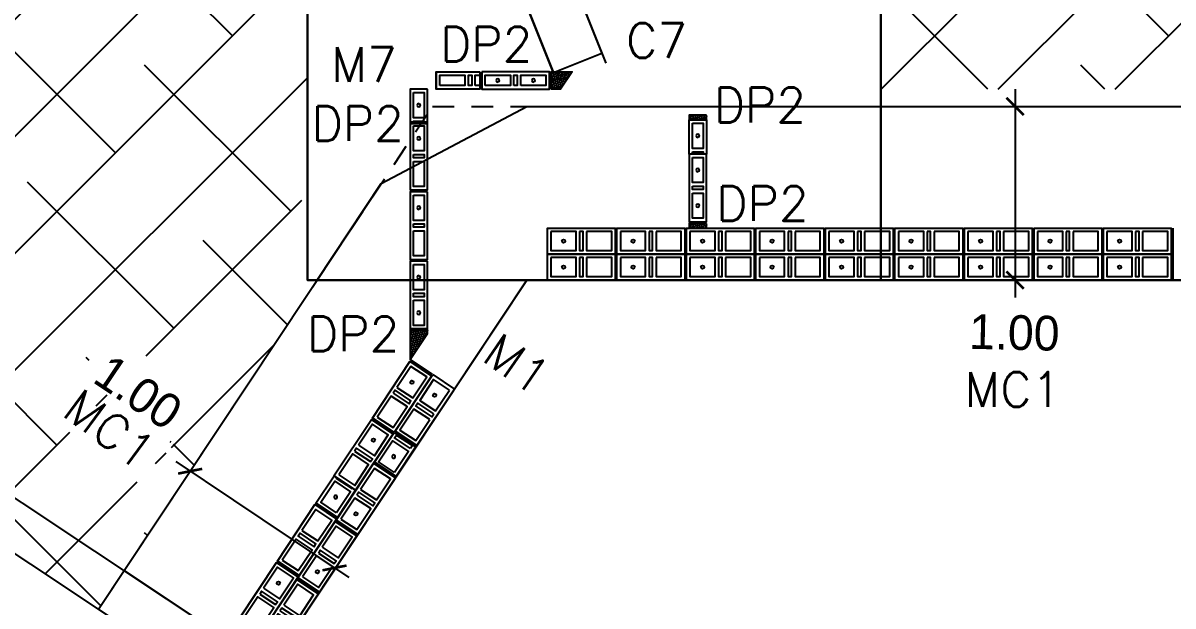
# Model space of a CAD drawing. Header units: metres. Extents: x -33.7 to 12.8, y -17.6 to 9.1.
# Drawn here: x -12.99 to -6.37, y -5.64 to -2.28 of the extents above; entities that cross this region are included whole.
import ezdxf
from ezdxf.enums import TextEntityAlignment as Align
from ezdxf.xclip import XClip

# ---------------------------------------------------------------- set-up
doc = ezdxf.new("R2010")
doc.units = ezdxf.units.M
doc.header["$XCLIPFRAME"] = 2
doc.linetypes.add('HIDDEN', pattern=[0.375, 0.25, -0.125])
for name, color, linetype in [('BLOCK251', 1, 'Continuous'), ('BLOKS 008', 8, 'Continuous'), ('CIMIENTO 004', 4, 'Continuous'), ('COTAS', 1, 'Continuous'), ('CUANT-MC1-NETO', 1, 'Continuous'), ('CUANT-SA', 3, 'Continuous'), ('CUANT-TRASLAPE-ZAPATA', 8, 'Continuous'), ('CUANT-ZAPATAS', 5, 'Continuous'), ('hatch', 8, 'Continuous'), ('S-contrapiso 001', 1, 'Continuous'), ('S-cotas 001', 1, 'Continuous'), ('S-solera de amarre 003', 3, 'Continuous'), ('S-text 003', 3, 'Continuous'), ('TEX5', 4, 'Continuous'), ('ZAPATA', 6, 'Continuous')]:
    doc.layers.add(name, color=color, linetype=linetype)
doc.styles.add('ROMANS', font='romans')
doc.styles.add('ROTULOS', font='GOTHIC.TTF')
doc.dimstyles.new('DIM_100_2', dxfattribs={"dimtxt": 0.2, "dimasz": 0.1, "dimexe": 0.1, "dimexo": 0.1, "dimgap": 0.15, "dimtad": 1, "dimtxsty": 'ROTULOS', "dimblk": 'ARCHTICK', "dimcen": 0.1, "dimdle": 0.1, "dimclrd": 256, "dimclre": 256, "dimclrt": 1, "dimaunit": 1, "dimadec": 3, "dimazin": 3, "dimtfac": 1, "dimtix": 1, "dimtmove": 2, "dimatfit": 0, "dimldrblk": 'FLECHA', "dimfxl": 0.25, "dimtvp": 1, "dimlwd": -1, "dimlwe": -1})

# ---------------------------------------------------------------- blocks, each defined once
blk = doc.blocks.new('*U109')
for points in [[(-0.075, 0.4), (0.075, 0.4), (0.075, 0.01), (-0.075, 0.01)], [(0.055, 0.38), (-0.055, 0.38), (-0.055, 0.235), (0.055, 0.235)], [(0.055, 0.215), (-0.055, 0.215), (-0.055, 0.195), (0.055, 0.195)], [(0.055, 0.175), (-0.055, 0.175), (-0.055, 0.03), (0.055, 0.03)]]:
    blk.add_lwpolyline(points, close=True)
at = {"color": 251}
blk.add_lwpolyline([(-0.075, 0), (0.075, 0)], dxfattribs=at)
at = {"color": 3}
blk.add_circle((0, 0.3075), 0.00953, dxfattribs=at)
blk = doc.blocks.new('*U110')
for points in [[(-0.075, 0.4), (0.075, 0.4), (0.075, 0.01), (-0.075, 0.01)], [(0.055, 0.38), (-0.055, 0.38), (-0.055, 0.235), (0.055, 0.235)], [(0.055, 0.215), (-0.055, 0.215), (-0.055, 0.195), (0.055, 0.195)], [(0.055, 0.175), (-0.055, 0.175), (-0.055, 0.03), (0.055, 0.03)]]:
    blk.add_lwpolyline(points, close=True)
at = {"color": 251}
blk.add_lwpolyline([(-0.075, 0), (0.075, 0)], dxfattribs=at)
at = {"color": 3}
blk.add_circle((0, 0.3075), 0.00953, dxfattribs=at)
blk = doc.blocks.new('*U111')
for points in [[(-0.075, 0.4), (0.075, 0.4), (0.075, 0.01), (-0.075, 0.01)], [(0.055, 0.38), (-0.055, 0.38), (-0.055, 0.235), (0.055, 0.235)], [(0.055, 0.215), (-0.055, 0.215), (-0.055, 0.195), (0.055, 0.195)], [(0.055, 0.175), (-0.055, 0.175), (-0.055, 0.03), (0.055, 0.03)]]:
    blk.add_lwpolyline(points, close=True)
at = {"color": 251}
blk.add_lwpolyline([(-0.075, 0), (0.075, 0)], dxfattribs=at)
at = {"color": 3}
blk.add_circle((0, 0.3075), 0.00953, dxfattribs=at)
blk = doc.blocks.new('*U112')
for points in [[(-0.075, 0.4), (0.075, 0.4), (0.075, 0.01), (-0.075, 0.01)], [(0.055, 0.38), (-0.055, 0.38), (-0.055, 0.235), (0.055, 0.235)], [(0.055, 0.215), (-0.055, 0.215), (-0.055, 0.195), (0.055, 0.195)], [(0.055, 0.175), (-0.055, 0.175), (-0.055, 0.03), (0.055, 0.03)]]:
    blk.add_lwpolyline(points, close=True)
at = {"color": 251}
blk.add_lwpolyline([(-0.075, 0), (0.075, 0)], dxfattribs=at)
at = {"color": 3}
blk.add_circle((0, 0.3075), 0.00953, dxfattribs=at)
blk = doc.blocks.new('*U113')
for points in [[(-0.075, 0.4), (0.075, 0.4), (0.075, 0.01), (-0.075, 0.01)], [(0.055, 0.38), (-0.055, 0.38), (-0.055, 0.235), (0.055, 0.235)], [(0.055, 0.215), (-0.055, 0.215), (-0.055, 0.195), (0.055, 0.195)], [(0.055, 0.175), (-0.055, 0.175), (-0.055, 0.03), (0.055, 0.03)]]:
    blk.add_lwpolyline(points, close=True)
at = {"color": 251}
blk.add_lwpolyline([(-0.075, 0), (0.075, 0)], dxfattribs=at)
at = {"color": 3}
blk.add_circle((0, 0.3075), 0.00953, dxfattribs=at)
blk = doc.blocks.new('*U114')
for points in [[(-0.075, 0.4), (0.075, 0.4), (0.075, 0.01), (-0.075, 0.01)], [(0.055, 0.38), (-0.055, 0.38), (-0.055, 0.235), (0.055, 0.235)], [(0.055, 0.215), (-0.055, 0.215), (-0.055, 0.195), (0.055, 0.195)], [(0.055, 0.175), (-0.055, 0.175), (-0.055, 0.03), (0.055, 0.03)]]:
    blk.add_lwpolyline(points, close=True)
at = {"color": 251}
blk.add_lwpolyline([(-0.075, 0), (0.075, 0)], dxfattribs=at)
at = {"color": 3}
blk.add_circle((0, 0.3075), 0.00953, dxfattribs=at)
blk = doc.blocks.new('*U115')
for points in [[(-0.075, 0.4), (0.075, 0.4), (0.075, 0.01), (-0.075, 0.01)], [(0.055, 0.38), (-0.055, 0.38), (-0.055, 0.235), (0.055, 0.235)], [(0.055, 0.215), (-0.055, 0.215), (-0.055, 0.195), (0.055, 0.195)], [(0.055, 0.175), (-0.055, 0.175), (-0.055, 0.03), (0.055, 0.03)]]:
    blk.add_lwpolyline(points, close=True)
at = {"color": 251}
blk.add_lwpolyline([(-0.075, 0), (0.075, 0)], dxfattribs=at)
at = {"color": 3}
blk.add_circle((0, 0.3075), 0.00953, dxfattribs=at)
blk = doc.blocks.new('*U116')
for points in [[(-0.075, 0.4), (0.075, 0.4), (0.075, 0.01), (-0.075, 0.01)], [(0.055, 0.38), (-0.055, 0.38), (-0.055, 0.235), (0.055, 0.235)], [(0.055, 0.215), (-0.055, 0.215), (-0.055, 0.195), (0.055, 0.195)], [(0.055, 0.175), (-0.055, 0.175), (-0.055, 0.03), (0.055, 0.03)]]:
    blk.add_lwpolyline(points, close=True)
at = {"color": 251}
blk.add_lwpolyline([(-0.075, 0), (0.075, 0)], dxfattribs=at)
at = {"color": 3}
blk.add_circle((0, 0.3075), 0.00953, dxfattribs=at)
blk = doc.blocks.new('*U117')
for points in [[(-0.075, 0.4), (0.075, 0.4), (0.075, 0.01), (-0.075, 0.01)], [(0.055, 0.38), (-0.055, 0.38), (-0.055, 0.235), (0.055, 0.235)], [(0.055, 0.215), (-0.055, 0.215), (-0.055, 0.195), (0.055, 0.195)], [(0.055, 0.175), (-0.055, 0.175), (-0.055, 0.03), (0.055, 0.03)]]:
    blk.add_lwpolyline(points, close=True)
at = {"color": 251}
blk.add_lwpolyline([(-0.075, 0), (0.075, 0)], dxfattribs=at)
at = {"color": 3}
blk.add_circle((0, 0.3075), 0.00953, dxfattribs=at)
blk = doc.blocks.new('*U106')
for points in [[(-0.075, 0.4), (0.075, 0.4), (0.075, 0.01), (-0.075, 0.01)], [(0.055, 0.38), (-0.055, 0.38), (-0.055, 0.235), (0.055, 0.235)], [(0.055, 0.215), (-0.055, 0.215), (-0.055, 0.195), (0.055, 0.195)], [(0.055, 0.175), (-0.055, 0.175), (-0.055, 0.03), (0.055, 0.03)]]:
    blk.add_lwpolyline(points, close=True)
at = {"color": 251}
blk.add_lwpolyline([(-0.075, 0), (0.075, 0)], dxfattribs=at)
at = {"color": 3}
blk.add_circle((0, 0.3075), 0.00953, dxfattribs=at)
blk = doc.blocks.new('*U105')
for points in [[(-0.075, 0.4), (0.075, 0.4), (0.075, 0.01), (-0.075, 0.01)], [(0.055, 0.38), (-0.055, 0.38), (-0.055, 0.235), (0.055, 0.235)], [(0.055, 0.215), (-0.055, 0.215), (-0.055, 0.195), (0.055, 0.195)], [(0.055, 0.175), (-0.055, 0.175), (-0.055, 0.03), (0.055, 0.03)]]:
    blk.add_lwpolyline(points, close=True)
at = {"color": 251}
blk.add_lwpolyline([(-0.075, 0), (0.075, 0)], dxfattribs=at)
at = {"color": 3}
blk.add_circle((0, 0.3075), 0.00953, dxfattribs=at)
blk = doc.blocks.new('*U375')
for points in [[(-0.075, 0.4), (0.075, 0.4), (0.075, 0.01), (-0.075, 0.01)], [(0.055, 0.38), (-0.055, 0.38), (-0.055, 0.235), (0.055, 0.235)], [(0.055, 0.215), (-0.055, 0.215), (-0.055, 0.195), (0.055, 0.195)], [(0.055, 0.175), (-0.055, 0.175), (-0.055, 0.03), (0.055, 0.03)]]:
    blk.add_lwpolyline(points, close=True)
at = {"color": 251}
blk.add_lwpolyline([(-0.075, 0), (0.075, 0)], dxfattribs=at)
at = {"color": 3}
blk.add_circle((0, 0.3075), 0.00953, dxfattribs=at)
blk = doc.blocks.new('*U371')
for points in [[(-0.075, 0.4), (0.075, 0.4), (0.075, 0.01), (-0.075, 0.01)], [(0.055, 0.38), (-0.055, 0.38), (-0.055, 0.235), (0.055, 0.235)], [(0.055, 0.215), (-0.055, 0.215), (-0.055, 0.195), (0.055, 0.195)], [(0.055, 0.175), (-0.055, 0.175), (-0.055, 0.03), (0.055, 0.03)]]:
    blk.add_lwpolyline(points, close=True)
at = {"color": 251}
blk.add_lwpolyline([(-0.075, 0), (0.075, 0)], dxfattribs=at)
at = {"color": 3}
blk.add_circle((0, 0.1025), 0.00953, dxfattribs=at)
blk = doc.blocks.new('*U518')
for points in [[(-0.075, 0.4), (0.075, 0.4), (0.075, 0.01), (-0.075, 0.01)], [(0.055, 0.38), (-0.055, 0.38), (-0.055, 0.235), (0.055, 0.235)], [(0.055, 0.38), (-0.055, 0.38), (-0.055, 0.235), (0.055, 0.235)], [(0.055, 0.215), (-0.055, 0.215), (-0.055, 0.195), (0.055, 0.195)], [(0.055, 0.175), (-0.055, 0.175), (-0.055, 0.03), (0.055, 0.03)]]:
    blk.add_lwpolyline(points, close=True)
blk.add_lwpolyline([(0.055, 0.21), (0.055, 0.215), (-0.055, 0.215), (-0.055, 0.21)])
at = {"color": 251}
blk.add_lwpolyline([(-0.075, 0), (0.075, 0)], dxfattribs=at)
blk = doc.blocks.new('*U374')
for points in [[(-0.075, 0.4), (0.075, 0.4), (0.075, 0.01), (-0.075, 0.01)], [(0.055, 0.38), (-0.055, 0.38), (-0.055, 0.235), (0.055, 0.235)], [(0.055, 0.215), (-0.055, 0.215), (-0.055, 0.195), (0.055, 0.195)], [(0.055, 0.175), (-0.055, 0.175), (-0.055, 0.03), (0.055, 0.03)]]:
    blk.add_lwpolyline(points, close=True)
at = {"color": 251}
blk.add_lwpolyline([(-0.075, 0), (0.075, 0)], dxfattribs=at)
at = {"color": 3}
blk.add_circle((0, 0.1025), 0.00953, dxfattribs=at)
blk = doc.blocks.new('*U515')
for points in [[(-0.075, 0.4), (0.075, 0.4), (0.075, 0.01), (-0.075, 0.01)], [(0.055, 0.38), (-0.055, 0.38), (-0.055, 0.235), (0.055, 0.235)], [(0.055, 0.215), (-0.055, 0.215), (-0.055, 0.195), (0.055, 0.195)], [(0.055, 0.175), (-0.055, 0.175), (-0.055, 0.03), (0.055, 0.03)]]:
    blk.add_lwpolyline(points, close=True)
at = {"color": 3}
blk.add_circle((0, 0.3075), 0.00953, dxfattribs=at)
blk = doc.blocks.new('*U394')
for points in [[(-0.05, 0.4), (0.05, 0.4), (0.05, 0.01), (-0.05, 0.01)], [(0.03, 0.38), (-0.03, 0.38), (-0.03, 0.235), (0.03, 0.235)], [(0.03, 0.215), (-0.03, 0.215), (-0.03, 0.195), (0.03, 0.195)], [(0.03, 0.175), (-0.03, 0.175), (-0.03, 0.03), (0.03, 0.03)]]:
    blk.add_lwpolyline(points, close=True)
at = {"color": 251}
blk.add_lwpolyline([(-0.05, 0), (0.05, 0)], dxfattribs=at)
at = {"color": 3}
for centre in [(0, 0.3075), (0, 0.1025)]:
    blk.add_circle(centre, 0.00953, dxfattribs=at)
blk = doc.blocks.new('*U395')
for points in [[(-0.05, 0.4), (0.05, 0.4), (0.05, 0.01), (-0.05, 0.01)], [(0.03, 0.38), (-0.03, 0.38), (-0.03, 0.235), (0.03, 0.235)], [(0.03, 0.215), (-0.03, 0.215), (-0.03, 0.195), (0.03, 0.195)], [(0.03, 0.175), (-0.03, 0.175), (-0.03, 0.03), (0.03, 0.03)]]:
    blk.add_lwpolyline(points, close=True)
at = {"color": 251}
blk.add_lwpolyline([(-0.05, 0), (0.05, 0)], dxfattribs=at)
at = {"color": 3}
blk.add_circle((0, 0.3075), 0.00953, dxfattribs=at)
blk = doc.blocks.new('*U396')
for points in [[(-0.05, 0.4), (0.05, 0.4), (0.05, 0.01), (-0.05, 0.01)], [(0.03, 0.38), (-0.03, 0.38), (-0.03, 0.235), (0.03, 0.235)], [(0.03, 0.215), (-0.03, 0.215), (-0.03, 0.195), (0.03, 0.195)], [(0.03, 0.175), (-0.03, 0.175), (-0.03, 0.03), (0.03, 0.03)]]:
    blk.add_lwpolyline(points, close=True)
at = {"color": 251}
blk.add_lwpolyline([(-0.05, 0), (0.05, 0)], dxfattribs=at)
at = {"color": 3}
blk.add_circle((0, 0.3075), 0.00953, dxfattribs=at)
blk = doc.blocks.new('*U397')
for points in [[(-0.05, 0.4), (0.05, 0.4), (0.05, 0.21), (-0.05, 0.21)], [(0.03, 0.38), (-0.03, 0.38), (-0.03, 0.235), (0.03, 0.235)]]:
    blk.add_lwpolyline(points, close=True)
at = {"color": 251}
blk.add_lwpolyline([(-0.05, 0.2), (0.05, 0.2)], dxfattribs=at)
blk.add_lwpolyline([(0.03, 0.21), (0.03, 0.215), (-0.03, 0.215), (-0.03, 0.21)])
at = {"color": 3}
blk.add_circle((0, 0.3075), 0.00953, dxfattribs=at)
blk = doc.blocks.new('*U398')
for points in [[(-0.05, 0.4), (0.05, 0.4), (0.05, 0.01), (-0.05, 0.01)], [(0.03, 0.38), (-0.03, 0.38), (-0.03, 0.235), (0.03, 0.235)], [(0.03, 0.215), (-0.03, 0.215), (-0.03, 0.195), (0.03, 0.195)], [(0.03, 0.175), (-0.03, 0.175), (-0.03, 0.03), (0.03, 0.03)]]:
    blk.add_lwpolyline(points, close=True)
at = {"color": 251}
blk.add_lwpolyline([(-0.05, 0), (0.05, 0)], dxfattribs=at)
at = {"color": 3}
for centre in [(0, 0.3075), (0, 0.1025)]:
    blk.add_circle(centre, 0.00953, dxfattribs=at)
blk = doc.blocks.new('*U399')
for points in [[(-0.05, 0.4), (0.05, 0.4), (0.05, 0.01), (-0.05, 0.01)], [(0.03, 0.38), (-0.03, 0.38), (-0.03, 0.235), (0.03, 0.235)], [(0.03, 0.38), (-0.03, 0.38), (-0.03, 0.235), (0.03, 0.235)], [(0.03, 0.215), (-0.03, 0.215), (-0.03, 0.195), (0.03, 0.195)], [(0.03, 0.175), (-0.03, 0.175), (-0.03, 0.03), (0.03, 0.03)]]:
    blk.add_lwpolyline(points, close=True)
blk.add_lwpolyline([(0.03, 0.21), (0.03, 0.215), (-0.03, 0.215), (-0.03, 0.21)])
at = {"color": 251}
blk.add_lwpolyline([(-0.05, 0), (0.05, 0)], dxfattribs=at)
blk = doc.blocks.new('*U400')
for points in [[(-0.05, 0.4), (0.05, 0.4), (0.05, 0.01), (-0.05, 0.01)], [(0.03, 0.38), (-0.03, 0.38), (-0.03, 0.235), (0.03, 0.235)], [(0.03, 0.215), (-0.03, 0.215), (-0.03, 0.195), (0.03, 0.195)], [(0.03, 0.175), (-0.03, 0.175), (-0.03, 0.03), (0.03, 0.03)]]:
    blk.add_lwpolyline(points, close=True)
at = {"color": 251}
blk.add_lwpolyline([(-0.05, 0), (0.05, 0)], dxfattribs=at)
at = {"color": 3}
for centre in [(0, 0.3075), (0, 0.1025)]:
    blk.add_circle(centre, 0.00953, dxfattribs=at)
blk = doc.blocks.new('*U401')
for points in [[(-0.05, 0.4), (0.05, 0.4), (0.05, 0.01), (-0.05, 0.01)], [(0.03, 0.38), (-0.03, 0.38), (-0.03, 0.235), (0.03, 0.235)], [(0.03, 0.215), (-0.03, 0.215), (-0.03, 0.195), (0.03, 0.195)], [(0.03, 0.175), (-0.03, 0.175), (-0.03, 0.03), (0.03, 0.03)]]:
    blk.add_lwpolyline(points, close=True)
at = {"color": 251}
blk.add_lwpolyline([(-0.05, 0), (0.05, 0)], dxfattribs=at)
at = {"color": 3}
for centre in [(0, 0.3075), (0, 0.1025)]:
    blk.add_circle(centre, 0.00953, dxfattribs=at)
blk = doc.blocks.new('_ArchTick')
at = {"color": 0, "linetype": 'ByBlock', "lineweight": -2, "const_width": 0.15}
blk.add_lwpolyline([(-0.5, -0.5), (0.5, 0.5)], dxfattribs=at)
blk = doc.blocks.new('*D430')
at = {"layer": 'Defpoints', "color": 0, "transparency": 16777216}
for p in [(-7.2818, -2.7636), (-7.2818, -3.7636), (-7.2818, -3.7636)]:
    blk.add_point(p, dxfattribs=at)
at = {"layer": 'S-cotas 001', "transparency": 16777216}
for p, q in [((-7.2818, -2.6636), (-7.2818, -3.8636)), ((-7.3818, -2.7636), (-7.3818, -2.7636)), ((-7.3818, -3.7636), (-7.3818, -3.7636))]:
    blk.add_line(p, q, dxfattribs=at)
at = {"layer": 'S-cotas 001', "linetype": 'ByBlock', "transparency": 16777216, "xscale": 0.1, "yscale": 0.1, "zscale": 0.1}
for p, rotation in [((-7.2818, -2.7636), 90), ((-7.2818, -3.7636), 270)]:
    blk.add_blockref('_ArchTick', p, dxfattribs=dict(at, rotation=rotation))
at = {"layer": 'S-cotas 001', "color": 1, "transparency": 16777216, "insert": (-7.2857, -4.0665), "char_height": 0.2, "attachment_point": 5, "rotation": 358.70947, "style": 'ROTULOS'}
blk.add_mtext('\\A1;1.00', dxfattribs=at)
blk = doc.blocks.new('FLECHA')
h = blk.add_hatch(color=256)
edge = h.paths.add_edge_path()
edge.add_line((-0.76, -0.716), (-0.346, 0))
edge.add_line((-0.346, 0), (-0.76, 0.716))
edge.add_arc((-0.63, 0.791), 0.15, 30, 210, ccw=False)
edge.add_line((-0.5, 0.866), (0, 0))
edge.add_line((0, 0), (-0.5, -0.866))
edge.add_arc((-0.63, -0.791), 0.15, 150, 330, ccw=False)
blk.add_line((-0.346, 0), (-1.83, 0))
blk.add_lwpolyline([(-0.76, -0.716), (-0.346, 0), (-0.76, 0.716, -1), (-0.5, 0.866), (0, 0), (-0.5, -0.866, -1)], format="xyb", close=True)
blk = doc.blocks.new('*D438')
at = {"layer": 'COTAS', "transparency": 16777216}
for p, q in [((-12.1124, -4.8087), (-11.1154, -5.4772)), ((-11.9736, -4.7813), (-11.9736, -4.7813)), ((-11.1428, -5.3384), (-11.1428, -5.3384))]:
    blk.add_line(p, q, dxfattribs=at)
at = {"layer": 'Defpoints', "color": 0, "transparency": 16777216}
for p in [(-12.0293, -4.8644), (-11.1985, -5.4215), (-11.1985, -5.4215)]:
    blk.add_point(p, dxfattribs=at)
at = {"layer": 'COTAS', "linetype": 'ByBlock', "transparency": 16777216, "xscale": 0.1, "yscale": 0.1, "zscale": 0.1}
for p, rotation in [((-12.0293, -4.8644), 146.1557855369851), ((-11.1985, -5.4215), 326.1557855369851)]:
    blk.add_blockref('_ArchTick', p, dxfattribs=dict(at, rotation=rotation))
at = {"layer": 'COTAS', "color": 1, "transparency": 16777216, "insert": (-12.3276, -4.4098), "char_height": 0.2, "attachment_point": 5, "rotation": 326.15579, "style": 'ROTULOS'}
blk.add_mtext('\\A1;1.00', dxfattribs=at)
blk = doc.blocks.new('*U373')
for points in [[(-0.075, 0.4), (0.075, 0.4), (0.075, 0.01), (-0.075, 0.01)], [(0.055, 0.38), (-0.055, 0.38), (-0.055, 0.235), (0.055, 0.235)], [(0.055, 0.215), (-0.055, 0.215), (-0.055, 0.195), (0.055, 0.195)], [(0.055, 0.175), (-0.055, 0.175), (-0.055, 0.03), (0.055, 0.03)]]:
    blk.add_lwpolyline(points, close=True)
at = {"color": 3}
blk.add_circle((0, 0.3075), 0.00953, dxfattribs=at)
blk = doc.blocks.new('*U519')
for points in [[(-0.075, 0.4), (0.075, 0.4), (0.075, 0.01), (-0.075, 0.01)], [(0.055, 0.38), (-0.055, 0.38), (-0.055, 0.235), (0.055, 0.235)], [(0.055, 0.215), (-0.055, 0.215), (-0.055, 0.195), (0.055, 0.195)], [(0.055, 0.175), (-0.055, 0.175), (-0.055, 0.03), (0.055, 0.03)]]:
    blk.add_lwpolyline(points, close=True)
at = {"color": 251}
blk.add_lwpolyline([(-0.075, 0), (0.075, 0)], dxfattribs=at)
at = {"color": 3}
blk.add_circle((0, 0.1025), 0.00953, dxfattribs=at)

msp = doc.modelspace()

# ---------------------------------------------------------------- hatches: boundary and pattern name
at = {"layer": 'hatch'}
h = msp.add_hatch(dxfattribs=at)
h.set_pattern_fill('HONEY', color=256, scale=0.0025, angle=346.13851)
h.set_pattern_definition([(13.86149112, (-2301.272687, -3981.698062), (0.009912652092, 0.009526334386), [0.0079375, -0.015875]), (133.86149112, (-2301.272687, -3981.698062), (-0.013206373629, 0.003821441338), [0.0079375, -0.015875]), (73.86149112, (-2301.272687, -3981.698062), (-0.003293721537, 0.013347775724), [-0.015875, 0.0079375])])
h.paths.add_polyline_path([(-9.9514, -2.6637), (-9.9514, -2.5637), (-9.8315, -2.5637), (-9.898, -2.6637)])
h = msp.add_hatch(dxfattribs=at)
h.set_pattern_fill('HONEY', color=256, scale=0.0025, angle=283.86149)
h.set_pattern_definition([(283.86149112, (-3988.1600835, 2288.4544146), (0.009526334386, -0.009912652092), [0.0079375, -0.015875]), (43.86149112, (-3988.1600835, 2288.4544146), (0.003821441338, 0.013206373629), [0.0079375, -0.015875]), (343.86149112, (-3988.1600835, 2288.4544146), (0.013347775724, 0.003293721537), [-0.015875, 0.0079375])])
h.paths.add_polyline_path([(-9.0574, -2.8137), (-9.1575, -2.8136), (-9.1574, -2.8398), (-9.0574, -2.8399)])
h = msp.add_hatch(dxfattribs=at)
h.set_pattern_fill('HONEY', color=256, scale=0.0025, angle=283.86149)
h.set_pattern_definition([(283.86149112, (-3988.160173, 2287.8306076), (0.009526334386, -0.009912652092), [0.0079375, -0.015875]), (43.86149112, (-3988.160173, 2287.8306076), (0.003821441338, 0.013206373629), [0.0079375, -0.015875]), (343.86149112, (-3988.160173, 2287.8306076), (0.013347775724, 0.003293721537), [-0.015875, 0.0079375])])
h.paths.add_polyline_path([(-9.0575, -3.4375), (-9.1575, -3.4374), (-9.1575, -3.4636), (-9.0575, -3.4637)])
h = msp.add_hatch(dxfattribs=at)
h.set_pattern_fill('HONEY', color=256, scale=0.0025, angle=283.86149)
h.set_pattern_definition([(283.86149112, (-3989.765806, 2287.223337), (0.009526334386, -0.009912652092), [0.0079375, -0.015875]), (43.86149112, (-3989.765806, 2287.223337), (0.003821441338, 0.013206373629), [0.0079375, -0.015875]), (343.86149112, (-3989.765806, 2287.223337), (0.013347775724, 0.003293721537), [-0.015875, 0.0079375])])
h.paths.add_polyline_path([(-10.6631, -4.0448), (-10.7632, -4.0447), (-10.7632, -4.2215), (-10.6631, -4.071)])
at = {"layer": 'S-contrapiso 001'}
h = msp.add_hatch(dxfattribs=at)
h.set_pattern_fill('ANSI38', color=256, scale=0.15)
h.paths.add_polyline_path([(-4.6593, 0.8334), (-8.386, 0.8334), (-8.386, -0.2387), (-4.6593, -0.2387)])
h.paths.add_polyline_path([(-5.3507, 0.0369), (-4.7173, 0.0369), (-4.7173, -0.2631), (-5.3507, -0.2631)])
h.paths.add_polyline_path([(-8.1834, 0.8535), (-7.731, 0.8535), (-7.731, 0.5535), (-8.1834, 0.5535)])
h.paths.add_polyline_path([(-9.586, 0.8334), (-9.586, -0.2387), (-8.386, -0.2387), (-8.386, 0.8334)])
h.paths.add_polyline_path([(-8.386, 6.3702), (-8.386, 1.5334), (-4.6593, 1.5334), (-4.6593, 3.3291), (-2.586, 3.3291), (-2.586, 6.3702)])
h.paths.add_polyline_path([(-11.086, 6.3702), (-11.086, 2.9834), (-9.586, 2.9834), (-9.586, 1.5334), (-8.386, 1.5334), (-8.386, 6.3702)])
h.paths.add_polyline_path([(-9.5393, 1.8241), (-8.9155, 1.8241), (-8.9155, 1.5241), (-9.5393, 1.5241)])
h.paths.add_polyline_path([(-8.386, 6.3702), (-8.386, 7.7363), (-8.8848, 7.7363), (-9.2848, 7.7363), (-9.6848, 7.7363), (-10.0848, 7.7363), (-10.4848, 7.7363), (-10.611, 7.7363), (-10.8848, 7.7362), (-11.086, 7.7362), (-11.086, 6.3702)])
h.paths.add_polyline_path([(-3.182, 7.8863), (-3.182, 7.8663), (-3.182, 7.8364), (-3.182, 7.7563), (-3.182, 7.7363), (-3.372, 7.7363), (-3.372, 7.8364), (-3.7597, 7.8364), (-3.7597, 7.7363), (-3.986, 7.7363), (-3.986, 6.7363), (-4.686, 6.7363), (-4.686, 7.7363), (-4.9222, 7.7363), (-5.1122, 7.7363), (-5.3598, 7.7363), (-5.7598, 7.7363), (-6.1598, 7.7363), (-6.5598, 7.7363), (-6.9598, 7.7363), (-7.3598, 7.7363), (-7.586, 7.7362), (-7.586, 6.7363), (-8.286, 6.7363), (-8.286, 7.7363), (-8.386, 7.7363), (-8.386, 6.3702), (-2.586, 6.3702), (-2.586, 6.7363), (-2.936, 6.7363), (-2.936, 7.7363), (-3.172, 7.7363), (-3.172, 7.8364), (-3.172, 7.8863)], is_closed=False)
h.paths.add_polyline_path([(-2.586, 3.3291), (1.439, 3.3291), (1.439, 4.9451), (-2.011, 4.9451), (-2.011, 6.3702), (-2.586, 6.3702)])
h.paths.add_polyline_path([(-2.011, 7.7363), (-2.236, 7.7363), (-2.236, 6.7363), (-2.586, 6.7363), (-2.586, 6.3702), (-2.011, 6.3702)])
h.paths.add_polyline_path([(4.6574, 4.9302), (3.9462, 5.2268), (4.0571, 5.4926), (2.139, 6.2926), (2.139, 1.5084), (3.2303, 1.5084)])
h.paths.add_polyline_path([(10.1144, 2.8169), (9.7724, 2.9595), (9.9071, 3.2826), (6.4461, 4.726), (6.2536, 4.2645), (5.3035, 4.6608), (3.9158, 1.3334), (9.4957, 1.3334), (9.7777, 2.0095)])
h.paths.add_polyline_path([(8.7205, 1.6505), (9.3407, 1.3935), (9.1876, 1.024), (8.5673, 1.281)])
h.paths.add_polyline_path([(9.4957, 1.3334), (3.9158, 1.3334), (3.6968, 0.8084), (2.139, 0.8084), (2.139, -2.6637), (7.8287, -2.6637)])
h.paths.add_polyline_path([(7.0302, -2.4025), (7.6504, -2.6595), (7.4973, -3.029), (6.877, -2.772)])
h.paths.add_polyline_path([(8.6568, 1.3446), (9.1961, 1.0926), (9.0691, 0.8208), (8.5298, 1.0728)])
h.paths.add_polyline_path([(7.453, -3.5646), (7.8287, -2.6637), (2.139, -2.6637), (2.139, -3.1747), (3.0741, -3.5646)])
h.paths.add_polyline_path([(3.0741, -3.5646), (6.4622, -4.9777), (6.5969, -4.6546), (6.9389, -4.7973), (7.453, -3.5646)])
h.paths.add_polyline_path([(-5.3882, -2.6637), (-5.3882, -0.9387), (-8.0538, -0.9387), (-8.0538, -2.6637)])
h.paths.add_polyline_path([(-6.0368, -2.5157), (-5.5845, -2.5157), (-5.5845, -2.8157), (-6.0368, -2.8157)])
h.paths.add_polyline_path([(-11.386, -3.8953), (-11.386, -2.6637), (-11.386, -0.3166), (-12.886, -0.3166), (-12.886, 0.5401), (-15.8572, -0.7944), (-17.5814, -3.3881), (-14.0719, -5.7717), (-13.5557, -4.9952), (-12.557, -5.6591)])
h.paths.add_polyline_path([(-15.8572, -0.7944), (-17.6054, -1.5796), (-17.4593, -1.6767), (-18.2811, -2.9129), (-17.5814, -3.3881)])
h.paths.add_polyline_path([(-12.886, 1.3334), (-12.886, 2.4194), (-15.3829, 4.7202), (-17.9279, 4.7202), (-20.7334, 0.4997), (-17.9006, -1.3833), (-15.5456, -0.3256), (-14.4428, 1.3334)])
h.paths.add_polyline_path([(-11.786, 2.9834), (-12.886, 2.9834), (-12.886, 2.8274), (-15.36, 5.107), (-15.36, 5.5139), (-11.786, 5.5139), (-11.786, 2.9834)])
h.paths.add_polyline_path([(-23.2556, 0.1331), (-23.1743, 0.079), (-22.2323, 1.4961), (-20.9832, 0.6658), (-18.2881, 4.7202), (-18.66, 4.7202), (-18.66, 7.0363)])
h.paths.add_polyline_path([(-15.36, 7.0363), (-15.36, 6.3702), (-11.786, 6.3702), (-11.786, 7.0363)])
h.paths.add_polyline_path([(-14.9493, 6.5059), (-14.4969, 6.5059), (-14.4969, 6.2059), (-14.9493, 6.2059)])
h.paths.add_polyline_path([(-13.402, 7.054), (-12.7307, 7.0389), (-12.7397, 6.639), (-13.411, 6.6541)])
h.paths.add_polyline_path([(-11.736, 6.2139), (-11.736, 6.3702), (-15.36, 6.3702), (-15.36, 6.2139)])
h.paths.add_polyline_path([(-22.706, -7.3169), (-22.4748, -6.3262), (-20.6318, -6.7465), (-19.9949, -3.9537), (-22.5603, -2.2485), (-24.2496, -4.7898), (-23.3334, -5.3988), (-24.0254, -6.4398)])
h.paths.add_polyline_path([(-25.7636, -7.053), (-25.6242, -7.0875), (-25.9129, -8.2523), (-23.5743, -8.8319), (-23.4877, -8.4824), (-23.4397, -8.2471), (-23.8182, -8.1533), (-24.2016, -8.0582), (-24.5899, -7.962), (-24.9781, -7.8658), (-25.3664, -7.7696), (-25.7449, -7.6757), (-25.7088, -7.5301), (-25.3206, -7.6264), (-24.9323, -7.7226), (-24.5441, -7.8188), (-24.1558, -7.9151), (-23.7821, -8.0077), (-23.3939, -8.1039), (-23.2483, -8.14), (-23.3445, -8.5282), (-23.4287, -8.868), (-23.0877, -8.9525), (-22.706, -7.3169), (-24.0254, -6.4398), (-24.7173, -7.4808), (-25.6392, -6.868)])
h.paths.add_polyline_path([(-19.3284, -9.3819), (-18.7609, -9.7591), (-16.3508, -6.1334), (-13.937, -7.7379), (-13.7738, -7.492), (-14.7736, -6.8274), (-14.238, -6.0216), (-17.7475, -3.638), (-19.9216, -6.9085), (-18.797, -7.165)])
h.paths.add_polyline_path([(-19.7546, -10.8089), (-19.5492, -10.945), (-18.927, -10.009), (-19.4029, -9.6926), (-19.6751, -10.8286)])
h.paths.add_polyline_path([(-18.6973, -16.0499), (-18.2664, -14.311), (-20.7079, -12.6881), (-19.7152, -11.1948), (-20.6224, -10.5938), (-20.8884, -10.5278), (-21.2767, -10.4316), (-21.6649, -10.3354), (-22.0532, -10.2391), (-22.124, -10.2216), (-24.9656, -14.4963)])
h.paths.add_polyline_path([(-24.9656, -14.4963), (-22.124, -10.2216), (-22.4414, -10.1429), (-22.8297, -10.0467), (-23.218, -9.9505), (-23.6062, -9.8542), (-23.9945, -9.758), (-24.3827, -9.6618), (-24.771, -9.5655), (-25.1592, -9.4693), (-25.5475, -9.3731), (-25.9357, -9.2769), (-26.1534, -9.2229), (-26.324, -9.1806), (-26.7122, -9.0844), (-27.1005, -8.9882), (-27.2036, -8.9626), (-30.0452, -13.2373), (-25.6764, -14.3201)])
h.paths.add_polyline_path([(-22.1972, -9.4099), (-21.5063, -9.5712), (-21.5972, -9.9607), (-22.2881, -9.7994)])
h.paths.add_polyline_path([(-27.2036, -8.9626), (-27.4887, -8.8919), (-27.877, -8.7957), (-28.2652, -8.6995), (-28.2888, -8.6936), (-28.6535, -8.6032), (-29.032, -8.5094), (-29.1026, -8.4919), (-31.9442, -12.7666), (-30.0452, -13.2373)])
h.paths.add_polyline_path([(-29.6289, -8.3615), (-29.6974, -8.3445), (-29.733, -8.3357), (-30.0423, -8.259), (-33.4182, -12.4013), (-31.9442, -12.7666), (-29.1026, -8.4919), (-29.2503, -8.4553)])
h.paths.add_polyline_path([(-27.3143, -6.1019), (-26.9261, -6.1982), (-26.5378, -6.2944), (-26.4809, -6.3085), (-26.7993, -6.0969), (-26.1073, -5.0559), (-26.5251, -4.7781), (-27.3934, -6.0824), (-27.3241, -6.0995)], is_closed=False)
h.paths.add_polyline_path([(-26.1838, -6.5367), (-26.1924, -6.5713), (-26.338, -6.5352), (-26.3294, -6.5006), (-26.5836, -6.4376), (-26.9719, -6.3414), (-27.3601, -6.2451), (-27.4817, -6.215), (-27.7172, -6.5687), (-26.0735, -6.9761), (-25.889, -6.702), (-26.1102, -6.5549)])
h.paths.add_polyline_path([(-27.7888, -6.6763), (-28.4237, -7.6299), (-28.0482, -7.723)])
h.paths.add_polyline_path([(-23.1743, 0.079), (-23.2556, 0.1331), (-26.5251, -4.7781), (-26.1073, -5.0559), (-25.4153, -4.0149), (-24.4994, -4.6237), (-22.8101, -2.0824), (-24.0592, -1.2521)])
h.paths.add_polyline_path([(-14.4428, 1.3334), (-15.5456, -0.3256), (-12.886, 0.8689), (-12.886, 1.3334)])
h.paths.add_polyline_path([(-11.0382, -0.4636), (-11.0382, -0.3166), (-11.386, -0.3166), (-11.386, -2.6637), (-11.3538, -2.6637), (-11.3538, -0.4636)])
h.paths.add_polyline_path([(-19.9216, -6.9085), (-17.7475, -3.638), (-18.4471, -3.1628), (-19.2861, -4.4249), (-19.7277, -4.1314), (-20.3393, -6.8132)])
h.paths.add_polyline_path([(2.1518, -2.8988), (2.7756, -2.8988), (2.7756, -3.1988), (2.1518, -3.1988)])
h.paths.add_polyline_path([(-20.7446, -3.7304), (-20.0476, -3.8632), (-20.1225, -4.2561), (-20.8195, -4.1233)])
h.paths.add_polyline_path([(-25.755, -7.6631), (-25.1515, -7.8209), (-25.2273, -8.1111), (-25.8309, -7.9534)])
h.paths.add_polyline_path([(-19.2987, -9.1554), (-19.0535, -8.8097), (-18.8088, -8.9833), (-19.054, -9.329)])
h.paths.add_polyline_path([(-20.9886, -10.5251), (-20.5588, -10.6317), (-20.631, -10.9229), (-21.0608, -10.8163)])
h.paths.add_polyline_path([(-25.441, -14.4093), (-25.2795, -13.7576), (-24.8912, -13.8538), (-25.0527, -14.5055)])
h.paths.add_polyline_path([(-25.6505, -14.3528), (-25.5225, -13.7715), (-25.2295, -13.8361), (-25.3575, -14.4174)])
h.paths.add_polyline_path([(-19.8576, -6.0936), (-19.4643, -5.503), (-19.1314, -5.7247), (-19.5246, -6.3153)])
h.paths.add_polyline_path([(-2.011, 6.6254), (-2.0963, 6.6254), (-2.0963, 6.9254), (-2.011, 6.9254)], flags=16)
h.paths.add_polyline_path([(-2.011, 6.8147), (-2.1595, 6.8147), (-2.1595, 7.2147), (-2.011, 7.2147)], flags=16)
h.paths.add_polyline_path([(-7.1504, 0.8049), (-6.441, 0.789), (-6.45, 0.3891), (-7.1594, 0.4051)], flags=16)
h.paths.add_polyline_path([(-7.1232, 0.4867), (-6.547, 0.4867), (-6.547, 0.1867), (-7.1232, 0.1867)], flags=16)
h.paths.add_polyline_path([(-6.0487, -0.1365), (-6.0487, 0.5635), (-5.6487, 0.5635), (-5.6487, -0.1365)], flags=16)
h.paths.add_polyline_path([(-11.0246, 6.0206), (-10.3913, 6.0206), (-10.3913, 5.7206), (-11.0246, 5.7206)], flags=16)
h.paths.add_polyline_path([(-10.7401, 4.2263), (-10.1639, 4.2263), (-10.1639, 3.9263), (-10.7401, 3.9263)], flags=16)
h.paths.add_polyline_path([(-10.8373, 4.5734), (-10.1277, 4.5734), (-10.1277, 4.1734), (-10.8373, 4.1734)], flags=16)
h.paths.add_polyline_path([(-8.9728, 6.9005), (-8.9728, 7.572), (-8.5728, 7.572), (-8.5728, 6.9005)], flags=16)
h.paths.add_polyline_path([(-10.0971, 7.638), (-9.4258, 7.6229), (-9.4348, 7.223), (-10.1061, 7.2381)], flags=16)
h.paths.add_polyline_path([(-10.0218, 7.3154), (-9.4265, 7.3154), (-9.4265, 7.0154), (-10.0218, 7.0154)], flags=16)
h.paths.add_polyline_path([(-10.8373, 7.0355), (-10.1277, 7.0355), (-10.1277, 6.6355), (-10.8373, 6.6355)], flags=16)
h.paths.add_polyline_path([(-10.7401, 6.6884), (-10.1639, 6.6884), (-10.1639, 6.3884), (-10.7401, 6.3884)], flags=16)
h.paths.add_polyline_path([(-5.3728, 6.9005), (-5.3728, 7.572), (-4.9728, 7.572), (-4.9728, 6.9005)], flags=16)
h.paths.add_polyline_path([(-6.3245, 7.3651), (-5.7292, 7.3651), (-5.7292, 7.0651), (-6.3245, 7.0651)], flags=16)
h.paths.add_polyline_path([(-6.3998, 7.638), (-5.7285, 7.6229), (-5.7375, 7.223), (-6.4088, 7.2381)], flags=16)
h.paths.add_polyline_path([(-3.7873, 7.2147), (-3.0777, 7.2147), (-3.0777, 6.8147), (-3.7873, 6.8147)], flags=16)
h.paths.add_polyline_path([(-7.2901, 6.8676), (-6.7139, 6.8676), (-6.7139, 6.5676), (-7.2901, 6.5676)], flags=16)
h.paths.add_polyline_path([(-7.3873, 7.2147), (-6.6777, 7.2147), (-6.6777, 6.8147), (-7.3873, 6.8147)], flags=16)
h.paths.add_polyline_path([(-1.8399, 4.034), (-1.1304, 4.034), (-1.1304, 3.634), (-1.8399, 3.634)], flags=16)
h.paths.add_polyline_path([(0.4157, 4.2451), (0.9919, 4.2451), (0.9919, 3.9451), (0.4157, 3.9451)], flags=16)
h.paths.add_polyline_path([(0.3231, 4.5921), (1.0326, 4.5921), (1.0326, 4.1921), (0.3231, 4.1921)], flags=16)
h.paths.add_polyline_path([(3.3137, 4.5875), (3.9633, 4.302), (3.8023, 3.9358), (3.1528, 4.2213)], flags=16)
h.paths.add_polyline_path([(3.2297, 4.2453), (3.7572, 4.0135), (3.6365, 3.7389), (3.109, 3.9707)], flags=16)
h.paths.add_polyline_path([(2.1466, -0.3731), (2.7704, -0.3731), (2.7704, -0.6731), (2.1466, -0.6731)], flags=16)
h.paths.add_polyline_path([(3.1299, 0.6767), (3.7728, 0.6767), (3.7728, 0.3767), (3.1299, 0.3767)], flags=16)
h.paths.add_polyline_path([(6.9665, -2.7084), (7.5058, -2.9604), (7.3788, -3.2322), (6.8395, -2.9801)], flags=16)
h.paths.add_polyline_path([(-7.9718, -0.9672), (-7.2625, -0.9832), (-7.2715, -1.3831), (-7.9809, -1.3671)], flags=16)
h.paths.add_polyline_path([(-7.9447, -1.2855), (-7.3685, -1.2855), (-7.3685, -1.5855), (-7.9447, -1.5855)], flags=16)
h.paths.add_polyline_path([(-16.0534, -4.1835), (-15.8082, -3.8378), (-15.5635, -4.0114), (-15.8087, -4.3571)], flags=16)
h.paths.add_polyline_path([(-15.882, -4.4089), (-15.4893, -3.818), (-15.1561, -4.0394), (-15.5489, -4.6303)], flags=16)
h.paths.add_polyline_path([(-15.4944, -0.66), (-15.1916, -1.3017), (-15.5533, -1.4724), (-15.8562, -0.8307)], flags=16)
h.paths.add_polyline_path([(-15.1916, -0.7068), (-14.9795, -1.0737), (-15.2392, -1.2238), (-15.4513, -0.8569)], flags=16)
h.paths.add_polyline_path([(-12.4951, -4.0567), (-11.9374, -4.4306), (-12.1602, -4.7628), (-12.7178, -4.3889)], flags=16)
h.paths.add_polyline_path([(-12.6176, -4.3441), (-12.1384, -4.6972), (-12.3163, -4.9387), (-12.7955, -4.5856)], flags=16)
h.paths.add_polyline_path([(-18.1856, -2.8372), (-17.7928, -2.2463), (-17.4597, -2.4677), (-17.8524, -3.0586)], flags=16)
h.paths.add_polyline_path([(-19.6813, 0.7981), (-19.0904, 0.4053), (-19.3118, 0.0722), (-19.9027, 0.465)], flags=16)
h.paths.add_polyline_path([(-15.0925, 3.5852), (-14.7506, 3.8357), (-14.5733, 3.5937), (-14.9152, 3.3432)], flags=16)
h.paths.add_polyline_path([(-19.1626, 2.6531), (-18.5717, 2.2604), (-18.7931, 1.9272), (-19.384, 2.32)], flags=16)
h.paths.add_polyline_path([(-18.8699, 2.7271), (-18.5287, 2.4757), (-18.7067, 2.2342), (-19.0479, 2.4856)], flags=16)
h.paths.add_polyline_path([(-15.0544, 3.2966), (-14.5142, 3.7567), (-14.2549, 3.4521), (-14.795, 2.9921)], flags=16)
h.paths.add_polyline_path([(-15.3473, 5.5061), (-14.7235, 5.5061), (-14.7235, 5.2061), (-15.3473, 5.2061)], flags=16)
h.paths.add_polyline_path([(-13.6656, 5.4855), (-12.9562, 5.4695), (-12.9653, 5.0696), (-13.6746, 5.0856)], flags=16)
h.paths.add_polyline_path([(-13.6384, 5.1672), (-13.0622, 5.1672), (-13.0622, 4.8672), (-13.6384, 4.8672)], flags=16)
h.paths.add_polyline_path([(-20.9408, 3.2934), (-20.4616, 2.9403), (-20.6396, 2.6988), (-21.1188, 3.0519)], flags=16)
h.paths.add_polyline_path([(-20.8113, 3.603), (-20.2521, 3.2313), (-20.4736, 2.8982), (-21.0327, 3.2699)], flags=16)
h.paths.add_polyline_path([(-13.3383, 6.7373), (-12.7431, 6.7373), (-12.7431, 6.4373), (-13.3383, 6.4373)], flags=16)
h.paths.add_polyline_path([(-20.6692, -4.0667), (-20.2504, -4.1315), (-20.2962, -4.4279), (-20.7151, -4.3632)], flags=16)
h.paths.add_polyline_path([(-22.9334, -3.0194), (-22.3425, -3.4122), (-22.5639, -3.7453), (-23.1548, -3.3525)], flags=16)
h.paths.add_polyline_path([(-22.6407, -2.9454), (-22.2996, -3.1968), (-22.4775, -3.4384), (-22.8187, -3.187)], flags=16)
h.paths.add_polyline_path([(-23.6003, -7.6928), (-22.9968, -7.8506), (-23.0727, -8.1408), (-23.6762, -7.983)], flags=16)
h.paths.add_polyline_path([(-19.1273, -9.3808), (-18.7346, -8.7899), (-18.4014, -9.0114), (-18.7942, -9.6023)], flags=16)
h.paths.add_polyline_path([(-19.2282, -15.1266), (-18.6685, -15.3293), (-18.7707, -15.6113), (-19.3304, -15.4087)], flags=16)
h.paths.add_polyline_path([(-21.7032, -10.3271), (-21.0997, -10.4849), (-21.1756, -10.7752), (-21.7791, -10.6174)], flags=16)
h.paths.add_polyline_path([(-19.1764, -14.8285), (-18.5329, -15.0204), (-18.6472, -15.4037), (-19.2907, -15.2119)], flags=16)
h.paths.add_polyline_path([(-24.6976, -2.4015), (-24.2184, -2.7546), (-24.3963, -2.9961), (-24.8755, -2.643)], flags=16)
h.paths.add_polyline_path([(-24.8921, -2.5383), (-24.3329, -2.91), (-24.5543, -3.2432), (-25.1135, -2.8715)], flags=16)
h.paths.add_polyline_path([(8.1076, 3.5617), (8.6525, 3.3222), (8.5318, 3.0475), (7.9869, 3.287)], flags=16)
h.paths.add_polyline_path([(8.2853, 3.9202), (8.8214, 3.6702), (8.6481, 3.2986), (8.112, 3.5486)], flags=16)
h.paths.add_polyline_path([(2.8707, 5.5518), (3.4156, 5.3122), (3.2949, 5.0376), (2.75, 5.2771)], flags=24)
h.paths.add_polyline_path([(3.1058, 5.8643), (3.618, 5.5686), (3.413, 5.2135), (2.9008, 5.5092)], flags=24)

# ---------------------------------------------------------------- linework, layer by layer
at = {"layer": 'CIMIENTO 004', "linetype": 'HIDDEN', "ltscale": 0.5}
for points in [[(-11.3538, -3.8468), (-10.6347, -2.7636)], [(-10.6347, -2.7636), (-8.0538, -2.7636)]]:
    msp.add_lwpolyline(points, dxfattribs=at)
at = {"layer": 'CIMIENTO 004'}
for points in [[(-8.0538, -2.7636), (-5.3882, -2.7636)], [(-17.1568, -14.407), (-10.0922, -3.7636)], [(-10.0922, -3.7636), (1.489, -3.7636)], [(-12.557, -5.6591), (-11.3538, -3.8468)]]:
    msp.add_lwpolyline(points, dxfattribs=at)
at = {"layer": 'CUANT-MC1-NETO'}
for points in [[(6.0773, -5.9006), (1.7541, -4.0976), (1.439, -3.7636), (-2.2093, -3.7636), (-2.9093, -3.7636), (-4.6882, -3.7636), (-5.3882, -3.7636), (-8.0538, -3.7636), (-8.0538, -3.7636), (-8.0538, -2.7636), (-5.3882, -2.7636), (-4.5093, -2.7636), (-3.7476, -2.7636), (-3.7476, -3.7455), (-1.4476, -3.7455), (-1.4476, -2.7636), (0.5154, -2.7636), (0.5154, -3.7455), (2.8154, -3.7455), (2.8154, -3.4568), (5.2607, -4.4766), (5.029, -5.0331), (6.6038, -5.6886)], [(-18.2884, -14.3998), (-18.2544, -14.3362), (-17.4666, -14.8597), (-13.0948, -8.2796), (-13.9291, -7.7253), (-13.792, -7.5193), (-13.1298, -7.9593), (-11.894, -6.0992), (-11.7463, -5.877), (-12.4091, -5.4366), (-11.3539, -3.8468), (-11.2986, -3.7636), (-10.0922, -3.7636), (-10.5164, -4.4027), (-11.7194, -6.215), (-12.936, -8.048), (-13.0993, -8.294), (-17.1568, -14.407), (-17.3177, -14.6403), (-17.7267, -16.2905), (-18.9379, -17.0205), (-33.7353, -13.3529), (-33.4948, -12.3823), (-18.6973, -16.0499)]]:
    msp.add_lwpolyline(points, close=True, dxfattribs=at)
at = {"layer": 'CUANT-SA'}
msp.add_lwpolyline([(-11.3531, 0.972), (-11.0745, 1.0834), (-9.659, -2.4581), (-9.9376, -2.5694)], close=True, dxfattribs=at)
at = {"layer": 'CUANT-TRASLAPE-ZAPATA'}
for points in [[(-10.0922, -3.7636), (-10.0922, -3.7636), (-11.2986, -3.7636), (-10.9296, -3.2078), (-10.0922, -2.7636), (-8.0538, -2.7636), (-8.0538, -2.7636), (-8.0538, -2.7636), (-8.0538, -3.7636)], [(-12.5569, -5.6592), (-12.4091, -5.4366), (-11.7463, -5.877), (-11.894, -6.0992)]]:
    msp.add_lwpolyline(points, close=True, dxfattribs=at)
at = {"layer": 'CUANT-ZAPATAS'}
for points in [[(-11.3538, -3.7636), (-8.0538, -3.7636), (-8.0538, -0.4636), (-11.3538, -0.4636)], [(-13.1298, -7.9593), (-11.7463, -5.877), (-13.8286, -4.4935), (-15.2121, -6.5758)]]:
    msp.add_lwpolyline(points, close=True, dxfattribs=at)
at = {"layer": 'hatch'}
for points in [[(-9.9514, -2.6637), (-9.9514, -2.5637), (-9.8315, -2.5637), (-9.898, -2.6637)], [(-9.0574, -2.8137), (-9.1575, -2.8136), (-9.1574, -2.8398), (-9.0574, -2.8399)], [(-9.0575, -3.4375), (-9.1575, -3.4374), (-9.1575, -3.4636), (-9.0575, -3.4637)], [(-10.6631, -4.0448), (-10.7632, -4.0447), (-10.7632, -4.2215), (-10.6631, -4.071)]]:
    msp.add_lwpolyline(points, close=True, dxfattribs=at)
at = {"layer": 'S-solera de amarre 003'}
for points in [[(-11.3976, 1.0834), (-9.9376, -2.5694)], [(-11.0745, 1.0834), (-9.6367, -2.5137)]]:
    msp.add_lwpolyline(points, dxfattribs=at)
at = {"layer": 'ZAPATA'}
for points in [[(-8.0538, -3.7636), (-11.3538, -3.7636), (-11.3538, -0.4636), (-8.0538, -0.4636)], [(-8.0538, -0.4636), (-8.0538, -0.4636), (-8.0538, -3.4636)], [(-14.238, -6.0216), (-14.7736, -6.8274), (-12.9414, -8.0452), (-11.7236, -6.2131), (-13.5557, -4.9952), (-14.0719, -5.7717)]]:
    msp.add_lwpolyline(points, dxfattribs=at)

# ---------------------------------------------------------------- block references
at = {"layer": 'BLOCK251'}
for name, p, rotation in [('*U109', (-9.5727, -3.5386), 90.00000000000017), ('*U110', (-9.1727, -3.5386), 90.00000000000017), ('*U111', (-8.7727, -3.5386), 90.00000000000017), ('*U112', (-8.3727, -3.5386), 90.00000000000017), ('*U113', (-7.9727, -3.5386), 90.00000000000017), ('*U114', (-7.5727, -3.5386), 90.00000000000017), ('*U115', (-7.1727, -3.5386), 90.00000000000017), ('*U116', (-6.7727, -3.5386), 90.00000000000017), ('*U117', (-6.3727, -3.5386), 90.00000000000017), ('*U109', (-9.5727, -3.6886), 90.00000000000017), ('*U110', (-9.1727, -3.6886), 90.00000000000017), ('*U111', (-8.7727, -3.6886), 90.00000000000017), ('*U112', (-8.3727, -3.6886), 90.00000000000017), ('*U113', (-7.9727, -3.6886), 90.00000000000017), ('*U114', (-7.5727, -3.6886), 90.00000000000017), ('*U115', (-7.1727, -3.6886), 90.00000000000017), ('*U116', (-6.7727, -3.6886), 90.00000000000017), ('*U117', (-6.3727, -3.6886), 90.00000000000017), ('*U374', (-10.6966, -4.2663), 146.4290513009439), ('*U375', (-10.7924, -4.6827), 326.3860430314557), ('*U519', (-10.9181, -4.5994), 146.4290513009439), ('*U106', (-10.9053, -4.8538), 146.4290513009439), ('*U518', (-11.243, -5.0901), 146.4290513009439), ('*U105', (-11.1267, -5.187), 146.4290513009439), ('*U371', (-11.4642, -5.4234), 146.4290513009439), ('*U106', (-11.3477, -5.5204), 146.4290513009439)]:
    msp.add_blockref(name, p, dxfattribs=dict(at, rotation=rotation))
ref = msp.add_blockref('*U373', (-10.6883, -4.5244), dxfattribs=dict(at, xscale=-1, rotation=146.3860430117086))
XClip(ref).set_block_clipping_path([(-0.0743426209, 0.1894353442), (0.0758636395, 0.3945352105)])
ref = msp.add_blockref('*U515', (-11.0215, -4.757), dxfattribs=dict(at, xscale=-1, rotation=146.3860430117086))
XClip(ref).set_block_clipping_path([(-0.0747826076, 0.2114411725), (0.0742232042, 0.4)])
at = {"layer": 'BLOKS 008'}
ref = msp.add_blockref('*U399', (-10.2132, -2.6137), dxfattribs=dict(at, xscale=-1, rotation=89.99999999999999))
XClip(ref).set_block_clipping_path([(-0.0499999999, 0.1482651494), (0.0499999999, 0.4)])
at = {"layer": 'BLOKS 008', "xscale": -1, "rotation": 89.99999999999994}
msp.add_blockref('*U398', (-9.9514, -2.6137), dxfattribs=at)
at = {"layer": 'BLOKS 008', "xscale": -1}
for name, p in [('*U397', (-10.7132, -3.0637)), ('*U396', (-10.7132, -3.2547)), ('*U401', (-9.1075, -3.4374)), ('*U395', (-10.7132, -3.6547)), ('*U394', (-10.7132, -4.0547))]:
    msp.add_blockref(name, p, dxfattribs=at)
at = {"layer": 'BLOKS 008'}
ref = msp.add_blockref('*U400', (-9.1075, -3.2398), dxfattribs=dict(at, xscale=-1))
XClip(ref).set_block_clipping_path([(-0.0499372828, 0.2023607706), (0.0499999999, 0.4)])

# ---------------------------------------------------------------- texts
at = {"layer": 'S-text 003', "style": 'ROMANS'}
for s, p in [('DP2', (-10.0596, -2.5041)), ('M7', (-10.8397, -2.6221)), ('DP2', (-8.4843, -2.8553)), ('DP2', (-10.799, -2.9625)), ('DP2', (-8.4693, -3.4222)), ('DP2', (-10.8254, -4.1737))]:
    msp.add_text(s, height=0.2, dxfattribs=at).set_placement(p, align=Align.RIGHT)
msp.add_text('M1', height=0.2, rotation=325.46096, dxfattribs=at).set_placement((-10.3604, -4.2231))
at = {"layer": 'TEX5', "style": 'ROMANS'}
for s, p in [('C7', (-9.1684, -2.4839)), ('MC1', (-7.0155, -4.4933))]:
    msp.add_text(s, height=0.2, dxfattribs=at).set_placement(p, align=Align.RIGHT)
msp.add_text('MC1', height=0.2, rotation=323.61565, dxfattribs=at).set_placement((-12.3269, -4.8688), align=Align.RIGHT)

# ---------------------------------------------------------------- dimensions: what is measured, and where the dimension line sits
at = {"layer": 'COTAS'}
dim = msp.add_linear_dim(base=(-11.1985, -5.4215), p1=(-12.0293, -4.8644), p2=(-11.1985, -5.4215), angle=326.15579, dimstyle='DIM_100_2', dxfattribs=at)
dim.commit()
dim.dimension.update_dxf_attribs({"geometry": '*D438', "text_midpoint": (-12.3276, -4.4098), "dimtype": 161})
at = {"layer": 'S-cotas 001'}
dim = msp.add_linear_dim(base=(-7.2818, -3.7636), p1=(-7.2818, -2.7636), p2=(-7.2818, -3.7636), angle=90, dimstyle='DIM_100_2', dxfattribs=at)
dim.commit()
dim.dimension.update_dxf_attribs({"geometry": '*D430', "text_midpoint": (-7.2857, -4.0665), "dimtype": 160, "text_rotation": 358.70947})

doc.saveas('drawing.dxf')
